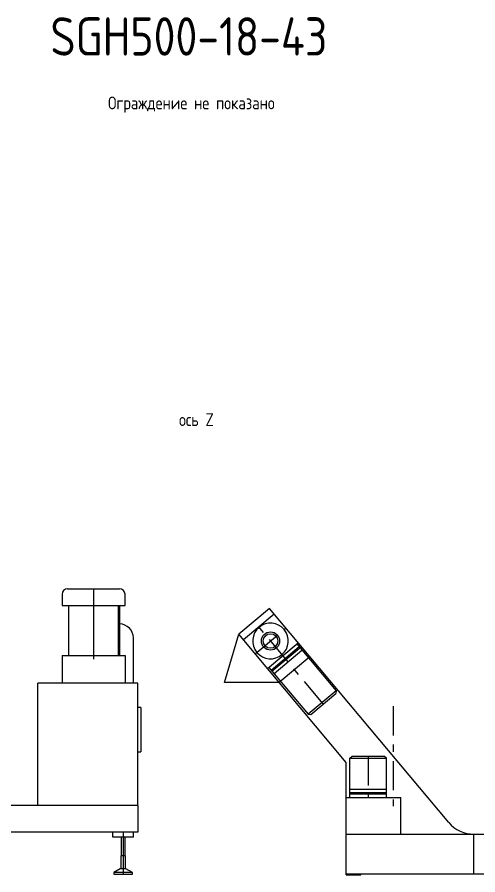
# Model space of a CAD drawing. Extents: x 387 to 958, y 84 to 319.
# Drawn here: x 669.2 to 795.5, y 84.1 to 319 of the extents above; entities that cross this region are included whole.
import ezdxf

# ---------------------------------------------------------------- set-up
doc = ezdxf.new("R2010")
doc.units = 0
doc.linetypes.add('AXIS-MY', pattern=[15, 8, -2.5, 2, -2.5])
doc.layers.get('0').update_dxf_attribs({"linetype": 'CONTINUOUS'})
doc.layers.add('AXIS', color=1, linetype='AXIS-MY')
doc.layers.add('DWG', color=7, linetype='CONTINUOUS')
doc.styles.add('TXT_CAD', font='txt@cad.shx', dxfattribs={"width": 0.7, "height": 3.5})

msp = doc.modelspace()

# ---------------------------------------------------------------- linework, layer by layer
at = {"color": 7, "linetype": 'CONTINUOUS'}
for p, q in [((683.0536537, 162.4213005), (690.1611898, 162.4213005)), ((690.1611898, 162.4213005), (697.2687259, 162.4213005)), ((681.5306102, 160.8982571), (681.5306102, 157.8521702)), ((698.7917693, 157.8521702), (698.7917693, 160.8982571)), ((681.5306102, 157.8521702), (690.1611898, 157.8521702)), ((683.3074943, 157.8521702), (683.3074943, 144.1447791)), ((690.1611898, 157.8521702), (698.7917693, 157.8521702)), ((697.0148853, 144.1447791), (697.0148853, 157.8521702)), ((697.319494, 157.8521702), (697.319494, 144.1447791)), ((701.0763345, 136.5295619), (701.0763345, 148.96775)), ((681.5306102, 144.1447791), (698.7917693, 144.1447791)), ((681.5306102, 144.1447791), (681.5306102, 136.5295619)), ((698.7917693, 144.1447791), (698.7917693, 136.5295619)), ((674.9307553, 103.022606), (674.9307553, 136.5295619)), ((702.3455374, 136.5295619), (674.9307553, 136.5295619)), ((702.3455374, 103.022606), (702.3455374, 136.5295619)), ((703.1070591, 129.9297069), (702.3455374, 129.9297069)), ((703.1070591, 129.9297069), (703.1070591, 117.7453593)), ((702.3455374, 117.7453593), (703.1070591, 117.7453593)), ((702.3455374, 103.022606), (553.0872793, 103.022606)), ((702.3455374, 103.022606), (674.9307553, 103.022606)), ((702.3455374, 103.022606), (702.3455374, 95.7881496)), ((702.3455374, 95.7881496), (553.0872793, 95.7881496)), ((695.4918419, 94.3666424), (695.4918419, 95.7881496)), ((701.0763345, 94.3666424), (695.4918419, 94.3666424)), ((697.7736268, 94.3666424), (697.7736268, 89.2898309)), ((698.7945496, 89.2898309), (698.7945496, 94.3666424)), ((701.0763345, 94.3666424), (701.0763345, 95.7881496)), ((697.8875645, 89.2898309), (697.6213224, 89.2898309)), ((697.6213224, 89.2898309), (697.6213224, 85.7360628)), ((698.946854, 89.2898309), (697.8875645, 89.2898309)), ((698.946854, 85.7360628), (698.946854, 89.2898309)), ((697.5043415, 85.7360628), (695.7456824, 84.7207005)), ((696.7653947, 84.7207005), (695.7456824, 84.7207005)), ((695.7456824, 84.7207005), (695.7456824, 84.280665)), ((700.8224939, 84.7207005), (696.7653947, 84.7207005)), ((697.8175764, 85.7360628), (697.5043415, 85.7360628)), ((699.0638348, 85.7360628), (697.8175764, 85.7360628)), ((700.8224939, 84.7207005), (699.0638348, 85.7360628)), ((700.8224939, 84.280665), (700.8224939, 84.7207005))]:
    msp.add_line(p, q, dxfattribs=at)
for centre, radius, start, end in [((683.0536537, 160.8982571), 1.5230434, 90, 180), ((697.2687259, 160.8982571), 1.5230434, 0, 90), ((697.2687259, 148.96775), 3.8076086, 0, 89.236033636)]:
    msp.add_arc(centre, radius, start, end, dxfattribs=at)
at = {"layer": 'AXIS', "linetype": 'CONTINUOUS'}
for p, q in [((690.1611898, 162.4213005), (690.1611898, 143.1447791)), ((698.2840882, 95.7881496), (698.2840882, 84.280665))]:
    msp.add_line(p, q, dxfattribs=at)
at = {"layer": 'AXIS'}
for p, q in [((734.4640708, 144.5800446), (742.8905597, 151.6507083)), ((753.1400365, 130.8793765), (735.4633772, 151.9455986)), ((772.3441725, 130.2349036), (772.3441725, 102.8424036)), ((765.4441725, 116.5120977), (765.4441725, 105.2130194))]:
    msp.add_line(p, q, dxfattribs=at)
at = {"layer": 'DWG'}
for p, q in [((738.3910464, 157.0130194), (729.9645575, 149.9423557)), ((739.6766216, 155.4809305), (731.2501328, 148.4102668)), ((787.5497726, 98.4279309), (738.3910464, 157.0130194)), ((726.0941725, 136.7130194), (729.9645575, 149.9423557)), ((759.4441725, 114.8099186), (729.9645575, 149.9423557)), ((737.8279037, 140.5711846), (746.2543926, 147.6418483)), ((738.8449279, 140.1370043), (746.5053724, 146.5648804)), ((739.0826787, 139.8536639), (746.7431231, 146.28154)), ((745.8713704, 147.3204545), (756.6488649, 134.4763367)), ((739.6374305, 139.1925365), (747.2978749, 145.6204126)), ((749.4917776, 143.7836831), (741.0652887, 136.7130194)), ((738.2109259, 140.8925784), (748.9884204, 128.0484606)), ((741.0652887, 136.7130194), (726.0941725, 136.7130194)), ((756.6488649, 134.4763367), (748.9884204, 128.0484606)), ((756.6488649, 134.4763367), (756.5872365, 133.7719207)), ((749.6928365, 127.9868322), (756.5872365, 133.7719207)), ((748.9884204, 128.0484606), (749.6928365, 127.9868322)), ((760.4441725, 116.0120977), (760.9441725, 116.5120977)), ((760.4441725, 105.2130194), (760.4441725, 116.0120977)), ((760.4441725, 116.0120977), (770.4441725, 116.0120977)), ((769.9441725, 116.5120977), (760.9441725, 116.5120977)), ((770.4441725, 116.0120977), (769.9441725, 116.5120977)), ((770.4441725, 105.2130194), (770.4441725, 116.0120977)), ((759.4441725, 84.2130194), (759.4441725, 114.8099186)), ((770.4441725, 107.4322665), (760.4441725, 107.4322665)), ((770.4441725, 106.5692259), (760.4441725, 106.5692259)), ((770.4441725, 106.1993514), (760.4441725, 106.1993514)), ((759.4441725, 105.2130194), (774.4441725, 105.2130194)), ((774.4441725, 95.2130194), (774.4441725, 105.2130194)), ((759.4441725, 95.2130194), (824.8441725, 95.2130194)), ((794.4441725, 84.2130194), (794.4441725, 95.2130194)), ((695.7456824, 84.280665), (700.8224939, 84.280665)), ((826.3441725, 84.2130194), (759.4441725, 84.2130194)), ((759.4441725, 84.0630194), (759.4441725, 84.2130194)), ((759.4441725, 84.0630194), (763.4441725, 84.0630194)), ((763.4441725, 84.0630194), (763.4441725, 84.2130194))]:
    msp.add_line(p, q, dxfattribs=at)
for radius in [2.5, 2]:
    msp.add_circle((738.6773152, 148.1153764), radius, dxfattribs=at)
for centre, radius, start, end in [((738.6773152, 148.1153764), 4.875, 130.266143867, 130.070390611), ((794.4441725, 104.2130194), 9, 220, 270)]:
    msp.add_arc(centre, radius, start, end, dxfattribs=at)

# ---------------------------------------------------------------- texts
at = {"layer": 'DWG', "style": 'TXT_CAD', "width": 0.8}
for s, height, p in [('SGH500-18-43', 10.5, (678.3405953, 308.4302743)), ('Ограждение не показано', 3.5, (694.1539781, 293.7163741)), ('ось Z', 3.5, (713.6075469, 206.9798114))]:
    msp.add_text(s, height=height, dxfattribs=at).set_placement(p)

doc.saveas('drawing.dxf')
